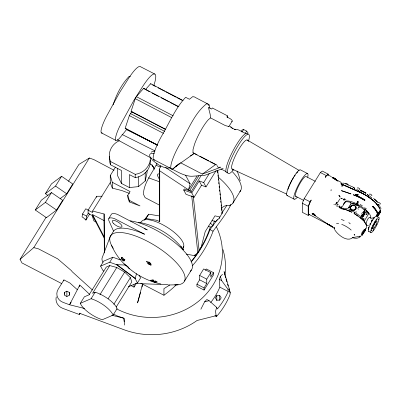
<?xml version="1.0" encoding="UTF-8"?>
<svg xmlns="http://www.w3.org/2000/svg" width="401" height="401" viewBox="0 0 401 401"><rect width="100%" height="100%" fill="white"/><g stroke="black" fill="none" stroke-linecap="round" stroke-linejoin="round"><path stroke-width="0.6" d="M363.336 220.585L364.218 221.046L368.805 213.653L366.81 210.926L365.11 209.342L365.11 209.863A1.363 0.271 -62.5 0 1 364.669 211.091A1.363 0.271 -62.5 0 1 363.918 212.144M365.02 229.567C364.609 228.024 360.74 233.708 361.416 234.785M311.978 213.613L333.742 228.014M376.208 215.923C376.91 214.6 379.211 211.838 380.298 210.57A20.195 7.058 31.8 0 0 359.908 192.124L340.775 183.823L341.326 183.493L341.662 184.179M371.938 228.264C372.344 229.833 374.213 224.094 371.938 228.264L372.113 227.562L372.123 227.974M362.354 235.161C362.584 233.853 366.334 230.42 365.186 229.502C364.955 230.806 361.201 234.244 362.354 235.161L362.459 234.595M377.677 216.535L380.509 211.974L380.539 210.866C379.887 210.64 376.168 215.788 377.677 216.535L380.509 211.974M368.689 227.843L368.745 226.951L368.614 227.958M370.755 217.878C368.664 215.101 365.938 222.655 366.048 224.475M357.903 201.267L356.93 203.327L357.903 201.267L356.92 203.452L357.632 203.823L358.614 201.638M379.176 213.723L379.271 213.116M330.995 190.821L331.206 189.593M339.371 207.372L339.522 206.274L339.462 207.583M88.285 210.084L85.764 208.776L82.526 213.989L82.05 216.951L83.238 217.568L85.919 220.079L89.794 213.838M85.919 220.079L86.561 216.089L88.506 212.961M350.88 204.34L351.015 203.507L348.103 208.34M192.224 265.898A120.155 110.024 0 0 0 213.066 231.222C219.282 222.57 226.37 214.079 230.916 204.51M356.92 203.452L357.096 202.876M377.171 216.209L377.842 214.555M357.632 203.808L357.817 203.227M364.364 213.768L363.993 213.933L364.364 213.768A1.409 0.281 -62.5 0 1 363.943 215.327A1.409 0.281 -62.5 0 1 363.121 215.984A1.409 0.281 -62.5 0 1 364.208 213.888M362.624 215.848L363.667 213.718M117.653 168.4L117.653 175.803L121.428 183.422L129.373 187.553L138.455 186.62L145.202 180.981L147.042 172.786L147.042 170.32M372.805 217.588L372.765 218.62M344.639 199.162L344.795 198.781L344.479 199.277M128.335 286.815L137.473 282.905L135.162 278.61L136.49 273.698M79.343 286.695L79.784 285.021L89.669 294.409M185.563 175.242L190.134 183.753L188.495 189.833L191.307 191.412L201.147 175.553M63.664 280.976L63.954 279.913L69.919 283.016L77.443 289.808M361.882 213.157L362.178 216.114L361.677 218.284L364.218 221.046M142.505 284.144L137.553 302.925L140.561 292.349M142.064 287.061L142.566 285.301M182.806 249.612L183.783 246.184M211.954 220.7L215.773 221.402L219.111 218.39L222.279 212.961L217.698 170.199M200.861 309.231L204.63 301.828L206.836 299.512L209.111 300.695L216.715 307.452L215.573 311.061L216.064 315.702L197.046 320.499A73.719 67.503 0 0 1 124.17 329.787L79.318 313.181L79.318 314.499L62.792 308.379A10.922 10 0 0 1 56.26 296.805M357.898 204.014L357.025 205.427L356.314 205.056L357.186 203.502M357.025 205.427L357.898 203.873M113.112 104.872C116.365 94.531 121.463 84.526 128.921 76.586L130.44 76.28M157.493 145.302L125.478 128.651L125.182 128.23L129.363 115.598L130.47 113.573L132.054 111.759M165.573 129.503L131.383 111.724L131.087 111.303L135.267 98.671L136.375 96.646L143.618 88.375L178.886 106.721M222.525 274.319L220.39 276.429L219.347 279.347L219.833 287.141A72.857 66.711 0 0 1 210.695 302.534M191.132 261.597A120.145 110.014 0 0 0 210.284 227.156L212.896 225.522L214.49 220.911M157.072 163.137C152.345 173.227 143.944 182.515 143.383 194.124L145.122 197.653L159.483 205.122M376.213 215.623L377.09 214.52M222.981 249.648A73.719 67.503 0 0 1 224.961 275.502L224.089 271.612L229.302 288.936L230.199 292.92L229.974 294.81A83.273 76.25 0 0 1 216.485 316.549L214.891 315.717M339.291 206.655L339.707 205.929L338.825 206.756L339.497 206.139L339.045 206.971L339.236 207.472M309.627 214.294L308.239 215.402L302.304 212.314L302.304 203.222L304.153 198.736L320.414 172.525L322.264 171.052L328.198 174.134L328.198 175.292M308.239 215.402L308.239 206.309L311.211 200.009C308.454 203.999 307.722 208.996 308.529 213.718A10.922 2.17 -62.5 0 0 309.311 214.38M124.4 260.394L124.551 260.028L123.899 259.422L122.591 259.181L123.583 260.174L124.4 260.394L124.957 259.402M339.637 206.911L339.577 207.793L340.053 206.279M363.882 214.69L363.998 214.42M367.341 194.63L367.231 194.219L367.276 194.771L368.704 195.523M219.111 218.39L219.783 216.986L214.996 215.843L205.217 231.603L201.237 246.876L200.57 248.279L199.317 249.412M355.732 209.437L355.978 208.911A3.002 2.752 0 0 0 354.319 205.558A3.002 2.752 0 0 0 350.504 206.721A3.002 2.752 0 0 0 351.371 210.314M144.871 219.913L146.029 218.545L156.515 220.244L159.728 221.613L159.317 220.249L159.317 169.062L160.881 165.829M150.746 264.299L148.881 262.695L149.152 262.139L150.691 263.362L150.992 265.106L149.137 264.359L149.538 264.189L148.54 263.196L147.733 262.976L147.573 263.312L148.23 263.948L150.992 265.106L150.691 263.362M362.815 215.713L364.053 213.583M123.583 260.174L124.115 259.121M152.936 280.926L153.904 281.136L152.956 279.988L151.989 279.778L152.936 280.926L153.468 279.878M148.23 263.948L148.766 262.896M79.784 285.021L69.533 304.76L63.112 302.384A10.06 9.213 0 0 1 58.135 289.291L63.954 279.913M368.469 195.818L369.998 196.144L370.719 197.342M362.078 215.738C360.544 215.532 360.91 217.507 358.689 215.066A15.644 5.469 31.8 0 0 355.366 212.826L348.795 209.127M341.973 206.525L341.171 207.974L341.472 208.274A15.644 5.469 31.8 0 1 345.401 208.53L347.732 208.741M341.436 207.387L341.166 208.154L341.472 208.274M113.548 231.136A43.338 15.148 31.8 0 1 144.56 234.234L114.897 218.806A9.895 3.459 31.8 0 0 108.816 220.51L113.548 231.136L110.14 236.785L102.17 257.783A23.208 8.11 31.8 0 0 102.892 262.309M348.875 207.738L349.431 206.836L348.89 207.708M227.527 117.653L227.527 115.874L212.335 107.969L211.658 109.057L208.395 107.358L210.179 114.37L210.565 117.909L225.282 125.563L228.876 126.546L232.114 121.363M35.268 209.989L41.338 200.209L51.483 192.595L62.641 200.274L56.571 210.059L46.421 217.668L35.268 209.989L45.418 202.38L51.483 192.595M47.914 195.432L45.383 193.688L51.448 183.904L61.599 176.295L72.751 183.974L66.686 193.753L60.09 198.701M45.383 193.688L55.533 186.074L61.599 176.295M61.679 283.587L21.95 262.921L20.05 259.337L46.22 217.152M68.466 181.297L78.937 164.42L89.368 158.019L93.824 159.583L114.019 170.285M20.05 259.337L33.779 247.617L89.368 158.019M104.23 238.134L92.606 215.718L88.095 213.372L88.095 210.189L96.726 196.274L102.115 196.239M129.518 193.427L121.819 190.545L112.325 188.144L110.27 182.59L110.27 175.498L115.498 167.077M88.095 210.189L92.606 212.535L92.606 211.066L110.27 182.59M108.816 218.45L111.513 214.104A9.895 3.459 31.8 0 1 117.593 214.455L147.257 229.888A43.338 15.148 31.8 0 0 144.144 228.545M127.779 195.242L129.317 200.355L139.999 205.913L129.317 201.919L127.779 197.327L127.779 195.242L130.069 191.548L112.325 182.315L110.27 175.498M71.132 302.179L69.533 304.76L84.656 308.509M103.889 271.161L102.902 270.429L100.596 266.129L103.699 261.131L112.836 257.221L119.533 259.642L120.746 259.733M109.789 265.582L92.591 293.296L95.147 292.204A18.02 6.296 31.8 0 1 117.122 308.59L113.077 315.111L102.3 319.722A18.02 6.296 31.8 0 1 80.325 303.331L84.37 296.81L89.107 294.785L106.305 267.071L109.789 265.582L116.801 267.502L124.671 272.109L130.385 277.632L131.764 281.968L116.19 307.066M100.596 266.129L109.734 262.224L112.836 257.221M79.318 314.499L80.14 313.176M80.325 303.331L91.102 298.725L95.147 292.204M109.734 262.224L116.43 264.64L125.924 265.101M144.049 220.239L148.726 214.199L159.212 215.898M146.029 218.545L148.726 214.199M99.929 294.695L116.801 267.502M108.125 298.78L124.671 272.109M227.527 115.874L226.851 116.957L229.698 118.44A3.002 1.048 31.8 0 1 232.114 120.44A3.002 1.048 31.8 0 1 231.547 121.463M194.104 197.237L191.788 192.916L199.202 180.961L201.523 185.282L194.104 197.237L186.024 194.32L183.703 189.999L184.38 188.916L191.307 191.412M113.839 304.304L130.385 277.632M197.021 176.089L188.495 189.833L159.728 170.806L159.317 169.062M189.838 190.32L199.026 175.518M130.781 285.462L134.014 287.146L136.546 283.066M137.473 282.905L140.571 277.908L139.132 275.221M216.164 170.535L206.014 186.901L203.693 182.58L209.252 173.623M241.146 131.513L242.114 129.949L243.623 129.523L246.64 131.092L248.149 133.087L247.497 134.129M242.004 132.135L243.623 129.523M245.342 133.182L246.64 131.092M186.38 254.139L194.535 255.643L195.132 254.675M232.881 203.132L240.745 190.445M213.497 272.665L213.497 274.86L204.059 290.078L196.936 286.374L196.936 284.179L199.633 279.828L199.633 275.442L203.678 268.921L210.801 272.625L210.801 277.011L213.497 272.665L206.375 268.961L205.477 270.409M204.059 290.078L204.059 287.883L206.756 283.532L206.756 279.146L210.801 272.625M216.801 295.532L215.357 297.853L216.836 300.154L219.753 300.138L221.192 297.813L219.713 295.512L216.801 295.532L216.801 300.8M328.198 174.134L326.349 175.613L325.231 177.412L326.264 175.919L327.687 174.741L331.421 176.691M336.604 204.079L339.842 198.991M343.351 204.304L344.399 202.665M342.439 206.43L345.401 201.658M356.314 205.056L356.895 204.114M365.11 209.342L363.757 212.049M362.178 215.828L364.474 212.134L363.757 211.703L364.539 210.254L362.694 208.615A15.644 5.469 31.8 0 0 359.366 206.38L357.116 205.137M363.993 214.615L364.8 213.312A1.639 1.499 0 0 1 367.04 212.736L368.805 213.653M362.755 234.119L364.544 231.237M377.171 216.299L380.539 210.866M377.406 216.425L380.785 210.976M184.505 281.091L191.417 269.983M335.141 204.971L336.9 202.154L336.178 203.307M363.121 215.873L362.664 216.009M340.048 208.495L340.655 207.553M230.72 205.703L229.898 205.277L226.811 205.457L221.818 213.152M152.124 280.635L150.992 280.134L152.971 281.597L153.262 281.141M361.722 234.74C360.278 238.354 356.043 238.861 352.785 237.788M191.172 261.968A120.155 110.024 0 0 0 209.994 229.623L217.352 219.613M344.208 202.931L344.449 202.605M176.104 165.889L175.392 166.796A21.158 4.2 -62.5 0 1 170.946 165.232A21.158 4.2 -62.5 0 1 179.157 145.312C187.939 131.423 193.372 114.22 206.635 103.719L208.896 104.516L209.999 108.42M334.504 227.873L333.858 227.873L334.604 227.748A10.12 3.539 31.8 0 0 334.604 229.161L334.223 228.515M373.321 218.375C372.534 219.422 375.216 216.615 373.321 218.375L374.073 217.728L373.832 218.034M127.012 129.052L120.14 137.488A16.506 3.278 -62.5 0 1 115.503 138.32A16.506 3.278 -62.5 0 1 121.618 122.676L133.974 100.205L142.576 86.656A27.945 5.549 -62.5 0 1 153.713 85.829M366.208 228.565L365.461 229.101C370.489 223.638 357.707 215.964 353.983 213.407L358.068 216.089M194.535 255.643L197.803 252.695L199.081 250.354L193.377 197.051L192.129 196.139M145.443 89.634L150.656 83.679L183.092 100.551M339.441 207.467L339.211 207.723L339.441 207.467L341.406 208.289M216.064 315.702L216.485 315.231L216.485 316.549M342.299 183.463L343 183.072L344.91 183.483M337.146 180.826C338.86 180.761 341.847 182.094 341.627 184.29M362.178 212.67L364.369 212.044M344.609 202.42L345.472 201.828A15.644 5.469 31.8 0 1 349.401 202.084L350.484 202.355L351.291 203.086M344.629 202.4L345.472 201.828M358.79 191.076L358.77 190.595L357.441 189.598M140.215 222.74L141.578 221.517A24.571 8.586 31.8 0 1 167.548 227.517A24.571 8.586 31.8 0 1 183.067 247.798M352.654 237.673C347.005 242.455 337.692 234.71 334.715 229.753M172.505 169.102L179.337 163.688L175.392 166.796L194.32 153.327L197.091 154.766M343.918 200.249L344.564 199.753A17.749 6.2 31.8 0 0 343.973 199.873M353.116 237.146L352.334 237.703L360.038 236.189L359.532 236.329M210.565 117.909L208.42 119.618A20.321 4.035 -62.5 0 0 194.5 144.31L193.001 149.673L193.001 152.861L216.029 164.836M364.865 230.841L365.186 230.6A1.363 0.271 -62.5 0 0 365.456 229.723M180.445 162.716L202.355 174.114L215.748 164.47L216.866 165.132M221.297 208.069L224.41 206.129L226.811 205.457M169.738 285.046L163.934 288.67L163.934 295.251L140.791 283.216M122.185 257.703L121.583 257.713L123.373 258.47L122.185 257.703L121.182 258.605L122.155 259.878L124.064 261.061L122.771 259.883L122.155 259.878M190.325 155.939L193.172 154.32M339.722 207.788L340.975 207.106M336.885 206.084L337.156 205.939L336.479 205.969M64.35 292.524L66.867 291.171L69.403 292.489L69.423 295.161L66.907 296.514L64.371 295.196L64.35 292.524L64.35 294.279M358.649 191.112L358.855 190.731M379.13 205.748L379.201 205.101L377.622 204.074M343.547 199.888L344.73 199.603L344.108 199.633M202.355 174.114L220.836 167.182L218.024 167.297L217.157 165.673M223.207 168.415L204.726 175.347L192.254 176.239A21.844 7.634 31.8 0 1 177.287 171.828L153.357 159.397M337.442 204.941L336.99 204.6L337.732 204.831M358.705 207.332L358.339 207.457L359.376 207.187L359.106 207.252M340.223 207.407L341.998 206.921M229.302 288.936L227.984 289.296L221.623 280.53L220.39 276.429M204.63 301.828L209.111 300.695M159.663 173.778L157.824 174.059L157.332 175.287L158.986 178.661M338.359 204.761L338.614 204.731M331.943 177.422L335.176 179.417M178.174 284.77L168.28 284.991M336.459 223.668L338.685 223.578M366.439 225.552L368.484 225.638M341.883 198.58L342.449 198.63M341.201 208.741L345.502 209.528L351.867 212.199L347.206 210.089L342.87 208.931M334.499 204.515L333.832 204.43M167.844 284.665L136.731 283.552A23.208 8.11 31.8 0 1 135.728 283.482M337.472 180.816L338.143 180.871M344.67 199.036L345.938 199.498M337.221 180.751L337.842 180.836L337.597 180.701M149.152 262.139L146.33 261.688L148.881 262.695M138.41 222.259C156.084 225.222 172.831 235.432 183.478 249.848M155.443 281.677L157.187 282.003L156.039 281.763M150.285 280.545L152.586 281.031M160.886 283.993C148.851 281.417 137.488 275.723 128.23 267.612M111.874 315.256L123.974 318.259L124.235 321.677M92.606 211.066L104.105 213.979L104.42 252.064M33.779 247.617L38.451 248.836L57.644 258.82L71.338 270.57L72.25 271.778L92.491 290.053M152.971 281.597L155.092 282.169L155.633 281.472L154.997 280.895L155.092 282.169L154.846 281.567M355.777 211.778L356.639 212.029M235.217 129.739L234.219 129.383L237.638 129.633L239.242 130.2L246.099 133.769M193.001 152.861L194.32 153.327M332.183 177.468L335.151 179.397M337.276 206.029L337.747 206.199M156.2 165.428L160.681 167.042M199.202 180.961L203.693 182.58M201.523 185.282L206.014 186.901M183.703 189.999L191.788 192.916M148.515 177.813L159.638 181.833M362.033 219.011L362.574 219.157L361.852 218.911M341.261 219.397L344.168 220.565M340.675 198.32L340.985 198.45M344.329 185.332L362.268 193.387M345.456 183.723L353.441 187.282M232.164 169.107L286.68 194.104M222.099 213.578L221.943 212.324M365.928 193.277L361.712 191.071M308.785 214.309L332.905 226.931L329.036 225.066M344.419 199.568L343.682 199.518L342.935 198.796M329.046 225.071L332.895 226.926M113.513 314.103L117.799 316.173L123.974 318.249L124.495 325.106M330.9 225.833L326.665 223.593M362.349 205.828L360.133 204.42M126.099 129.363L153.894 143.212M154.986 143.753L157.152 144.836M122.029 134.445L154.876 150.816M154.716 74.015L140.776 66.867A27.945 5.549 -62.5 0 0 128.119 79.132L119.518 92.686L107.162 115.157A16.506 3.278 -62.5 0 0 102.275 133.012M315.387 181.347L306.229 176.625A11.193 2.221 -62.5 0 0 298.775 185.653A11.193 2.221 -62.5 0 0 296.103 196.365M152.601 84.962L155.352 86.39M158.099 87.819L164.696 91.253M165.793 91.824L176.239 97.258M177.342 97.829L182.29 100.4M320.414 172.525L326.349 175.613M230.61 127.257L235.207 129.648M307.687 173.643L300.565 169.939A14.471 2.872 -62.5 0 0 290.86 182.064A14.471 2.872 -62.5 0 0 287.577 195.578M149.337 91.623L143.618 88.375M152.054 93.032L158.565 96.42M161.277 97.829L169.417 102.065M170.5 102.631L178.099 106.581M136.375 96.646L173.257 115.834M135.267 98.671L171.628 117.578M304.153 198.736L310.088 201.823M131.087 111.303L165.819 129.363M130.47 113.573L164.656 131.358M302.304 203.222L308.239 206.309M286.971 195.447L294.093 199.152M129.363 115.598L163.493 133.353M199.863 156.21L208.726 160.821M210.39 161.683L215.748 164.47M328.299 224.354L330.96 225.738M220.856 168.896L226.119 171.633M125.182 128.23L157.663 145.122M101.333 132.831L115.789 140.35M149.758 163.834L151.939 164.971L154.215 168.51M119.403 140.656A18.02 16.501 0 0 0 110.616 161.558L135.202 174.345L135.202 177.633L129.373 174.605L129.373 187.553M109.528 156.38A18.02 16.501 0 0 0 110.616 164.846L121.428 170.47L121.428 183.422M208.189 226.069L210.284 227.156M209.994 229.623L213.066 231.222M219.347 279.347L221.623 280.53M92.606 214.62L104.105 220.6L104.23 237.036L92.606 214.62L92.606 217.036L93.889 220.891L96.561 222.279M82.526 213.989L86.561 216.089M199.633 275.442L206.756 279.146M219.833 287.141L228.224 291.507A82.416 75.463 0 0 1 217.437 308.9L216.715 307.452M199.633 279.828L206.756 283.532M196.936 284.179L204.059 287.883M368.574 231.297L371.005 232.56M358.905 206.124L357.832 205.533M295.547 196.169L303.747 200.47M362.735 193.623C368.223 196.465 373.441 200.089 377.321 204.936M151.553 158.285L118.26 140.24A9.554 3.338 31.8 0 1 117.217 139.643M315.808 215.803L312.429 213.898L314.855 215.282M355.968 189.197L356.409 189.447M247.116 139.969L299.186 170.45M378.053 204.32L378.99 204.886M228.545 126.3L228.916 126.531M354.188 212.079L354.85 212.485M373.426 198.41L373.852 198.68M371.552 197.187L371.832 197.372M165.568 167.503L190.134 183.753M367.151 196.179L368.379 196.996M364.584 207.653L366.404 208.891M367.476 194.685L368.835 195.618M55.533 186.074L66.686 193.753M45.418 202.38L56.571 210.059M368.79 197.272L371.537 199.307M116.566 264.424L135.297 278.389M116.43 264.64L135.162 278.61M359.943 217.537L361.652 219.016M335.742 179.939L336.023 180.149M154.997 280.895L155.628 281.397M126.405 265.502L128.335 267.091M371.998 199.693L373.381 200.856M371.271 197.793L371.607 198.074M348.795 222.575L350.284 223.853M375.912 209.653L372.86 206.304C375.04 208.365 377.075 210.911 377.902 213.833L376.88 211.162M111.393 245.146C114.846 252.931 119.764 260.149 126.195 265.768M124.059 263.863L129.683 268.901M377.361 202.259L374.238 199.187M210.33 223.056L212.896 225.522M371.491 218.961L370.334 217.207M379.737 206.445L380.203 206.931M376.333 203.758L378.755 206.821M366.529 210.61L367.161 211.763C366.223 210.655 364.629 213.076 364.474 212.134M364.439 221.953L366.208 224.665M180.846 246.219L183.367 249.713M150.656 83.679L150.951 84.1M377.998 205.838L379.562 208.36M380.629 207.357L380.95 208.831M350.705 202.485L350.935 202.826M154.53 169.057L151.939 164.971L154.53 169.112M327.687 174.741L327.923 175.122M357.867 208.415L358.319 209.322M237.006 170.961L238.65 174.821L240.224 180.831M225.136 276.083L225.663 277.828M226.009 278.986L226.886 281.888M227.583 284.209L228.104 285.953M229.151 289.437L230.199 292.92M227.984 289.296L228.224 291.507M217.522 171.032L217.718 172.836M217.974 175.242L218.104 176.445M218.36 178.871L218.495 180.109M218.761 182.585L218.891 183.828M219.157 186.305L219.292 187.543M219.558 190.024L219.688 191.262M219.954 193.738L220.084 194.976M220.35 197.457L220.55 199.317M220.75 201.172L220.881 202.415M221.146 204.891L221.282 206.129M221.547 208.61L221.743 210.465M191.713 195.833L197.803 252.695M362.354 234.064L362.519 233.181L364.679 229.708L365.186 229.502A1.363 0.271 -62.5 0 1 365.456 229.502M104.215 237.402L104.335 253.036M380.018 209.893L380.018 210.751M361.466 215.397L361.466 215.743A1.363 0.271 -62.5 0 1 360.674 217.558M219.713 295.512L219.713 300.194M208.896 105.714L208.896 104.516L195.102 97.343A23.017 4.571 -62.5 0 0 193.974 96.942L192.846 96.546L189.437 99.263L185.638 97.288C175.167 108.496 169.292 123.092 161.568 136.165A21.158 4.2 -62.5 0 0 154.916 159.949M159.728 170.806L159.728 221.613M145.202 172.345L145.202 180.981M138.455 176.756L138.455 186.62M134.014 284.51L134.014 287.146M129.317 200.355L129.317 201.919M112.325 182.315L112.325 188.144M110.616 161.558L110.616 164.846M104.105 213.979L104.105 220.6M96.726 196.274L96.726 197.337M69.403 292.489L69.403 295.126M66.867 291.171L66.867 296.439M341.712 224.354A11.188 3.91 31.8 0 1 351.211 230.094M287.983 189.417A13.378 2.657 -62.5 0 1 289.647 185.132M289.883 184.605A13.378 2.657 -62.5 0 1 292.013 180.34M292.299 179.818A13.378 2.657 -62.5 0 1 293.768 177.317M294.359 176.385A13.378 2.657 -62.5 0 1 295.236 175.082M296.635 173.227A13.378 2.657 -62.5 0 1 297.888 171.849M232.911 169.042A16.381 3.253 -62.5 0 1 236.545 153.448A16.381 3.253 -62.5 0 1 247.577 140.46M233.913 169.322A22.115 4.391 -62.5 0 1 228.515 166.245A22.115 4.391 -62.5 0 1 242.991 138.52A22.115 4.391 -62.5 0 1 248.389 141.598M227.603 172.676A22.115 4.391 -62.5 0 1 232.254 152.285A22.115 4.391 -62.5 0 1 247.272 133.658M297.316 197.197A14.471 2.872 -62.5 0 1 294.464 194.204A14.471 2.872 -62.5 0 1 303.567 176.691A14.471 2.872 -62.5 0 1 307.687 177.237M365.537 195.107A19.91 6.957 31.8 0 0 359.968 192.209L344.349 185.267A4.346 1.519 31.8 0 0 342.725 184.736M332.203 177.703A3.007 0.862 31 0 1 336.058 179.708M336.409 180.064A3.007 0.862 31 0 1 336.805 180.701M345.832 201.056A15.644 5.469 31.8 0 1 362.028 206.986A15.644 5.469 31.8 0 1 370.74 218.304M348.92 210.605A15.644 5.469 31.8 0 1 350.349 211.217M362.564 219.678A15.644 5.469 31.8 0 1 363.366 220.565M379.882 204.034A1.393 0.486 31.8 0 0 380.354 203.708A1.393 0.486 31.8 0 0 379.421 202.791L378.915 202.53A1.393 0.486 31.8 0 0 377.963 202.64M371.587 195.723A1.393 0.486 31.8 0 0 371.842 195.307A1.393 0.486 31.8 0 0 370.94 194.46L370.434 194.199A1.393 0.486 31.8 0 0 369.532 194.45M359.406 189.467A1.393 0.486 31.8 0 0 359.882 189.142A1.393 0.486 31.8 0 0 358.945 188.224L358.444 187.959A1.393 0.486 31.8 0 0 357.542 188.214M347.938 185.021A1.393 0.486 31.8 0 0 347.141 183.778L346.634 183.518A1.393 0.486 31.8 0 0 345.837 183.929M342.725 184.811A4.296 1.499 31.8 0 1 343.487 185.006M363.386 215.898A1.624 0.321 -62.5 0 1 362.85 215.913A1.624 0.321 -62.5 0 1 363.907 213.818A1.624 0.321 -62.5 0 1 364.339 214.004M364.218 214.36A1.624 0.321 -62.5 0 1 363.612 215.563M362.89 216.009A1.624 0.321 -62.5 0 1 362.594 215.663A1.624 0.321 -62.5 0 1 363.552 213.768A1.624 0.321 -62.5 0 1 364.118 213.573M355.451 207.046A2.591 2.376 0 0 1 353.346 210.445A2.591 2.376 0 0 1 350.619 207.432M350.86 206.906A2.591 2.376 0 0 1 351.717 206.079M363.722 215.051A2.456 0.486 -62.5 0 1 363.461 215.522M363.191 215.959A2.456 0.486 -62.5 0 1 362.925 216.334L361.852 218.069A1.639 1.499 0 0 0 361.632 218.72M216.435 226.841A70.591 64.636 0 0 1 198.921 300.961A70.591 64.636 0 0 1 116.556 308.83M130.135 220.861A43.338 15.148 31.8 0 1 176.224 243.693A43.338 15.148 31.8 0 1 190.134 271.271M112.335 246.805A43.338 15.148 31.8 0 1 128.751 233.858A43.338 15.148 31.8 0 1 177.112 263.417A43.338 15.148 31.8 0 1 174.686 284.91M113.303 248.344A43.338 15.148 31.8 0 1 112.641 247.312M232.58 171.934A43.338 15.148 31.8 0 1 239.793 191.803M150.35 157.337A18.02 16.501 0 0 1 135.202 174.345M150.31 160.024A18.02 16.501 0 0 1 135.202 177.633M218.675 177.518A43.338 15.148 31.8 0 1 229.898 205.277M176.48 284.64A120.135 109.999 0 0 1 163.934 295.251M91.102 298.725A18.02 6.296 31.8 0 1 113.077 315.111M229.698 126.125A3.002 1.048 31.8 0 1 232.309 128.691M233.337 169.433A21.714 4.311 -62.5 0 1 232.605 170.28M170.044 167.668A12.155 4.246 31.8 0 1 157.433 164.089L152.696 160.36L149.959 156.746A12.155 4.246 31.8 0 1 154.285 153.673M151.172 152.26A12.155 4.246 31.8 0 1 154.931 151.608M376.83 216.841A8.601 1.709 -62.5 0 0 373.06 219.487L372.108 221.021A8.601 1.709 -62.5 0 0 368.985 231.327M374.544 223.447A4.301 0.852 -62.5 0 1 373.296 225.788M354.449 188.545L354.459 189.422L354.299 188.014L353.637 187.372L354.203 187.874A1.965 1.659 -26.9 0 1 354.444 188.545M372.394 219.928L371.376 221.247L372.394 219.928M342.193 185.352L342.013 186.465L342.073 184.545L342.193 185.352M368.549 228.319C368.364 230.916 368.519 227.743 368.549 228.319M370.504 223.172L369.933 224.304L370.504 223.172M371.321 230.615C371.431 231.618 372.389 228.415 371.321 230.615M373.01 225.522C373.115 226.525 374.073 223.322 373.01 225.522M374.639 222.485C374.514 224.144 376.228 219.492 374.639 222.485M373.01 230.274C373.115 231.277 374.073 228.074 373.01 230.274M376.379 220.084C376.484 221.091 377.446 217.888 376.379 220.084M376.379 224.836C376.484 225.843 377.446 222.64 376.379 224.836M378.068 219.743C378.173 220.75 379.13 217.548 378.068 219.743M121.583 257.713L121.182 258.605L121.683 258.419L121.583 257.713M352.098 203.432L351.817 203.578L353.622 203.598L356.404 204.766L353.637 203.608L352.103 203.432M332.494 177.573L332.289 177.653C334.003 177.478 335.983 178.721 336.629 180.31L335.236 178.62L332.494 177.573M359.476 191.347L358.905 191.462L359.476 191.347M360.524 190.866L360.248 190.951L360.87 190.831L360.524 190.866M361.05 190.761L360.629 190.801L361.918 190.961L361.05 190.761M355.807 194.841L355.015 194.861L358.198 194.861L355.396 194.335L358.198 194.861L355.807 194.841M353.642 204.926L352.955 204.891A3.002 2.752 0 0 0 350.459 208.916L351.572 209.989L352.86 210.38A3.002 2.752 0 0 0 355.727 208.996A3.002 2.752 0 0 0 355.557 206.034L353.642 204.926M356.359 195.883L353.156 194.746L360.479 197.833L364.845 200.4L356.359 195.883M343.086 191.187L341.381 190.65L350.985 193.909L343.086 191.187M358.574 196.365L356.519 195.568L362.765 198.57L365.035 200.094L358.574 196.365M312.83 213.527L312.369 213.352L315.041 214.535L312.83 213.527M363.882 191.934L361.867 190.951L366.038 193.132L363.882 191.934M354.304 234.785L354.068 234.665L354.835 235.136L354.304 234.785M375.847 200.445L374.258 198.981L377.351 202.019L375.847 200.445M375.311 209.593L372.639 206.58L375.311 209.593L376.94 212.199L377.501 214.234L376.94 212.199L375.311 209.593M341.652 198.224L341.732 198.545L341.652 198.224M340.093 197.026L338.94 195.267L340.093 197.026M363.186 219.382A0.571 0.526 0 0 0 364.078 218.981A0.571 0.526 0 0 0 363.251 218.475A0.571 0.526 0 0 0 363.186 219.382M366.153 214.6A0.571 0.526 0 0 0 367.04 214.199A0.571 0.526 0 0 0 366.218 213.693A0.571 0.526 0 0 0 366.153 214.6M351.461 209.357A2.591 2.376 0 0 0 355.677 207.924A2.591 2.376 0 0 0 352.213 205.302A2.591 2.376 0 0 0 351.461 209.357M113.648 223.603A5.654 1.975 31.8 0 0 121.869 226.861A5.654 1.975 31.8 0 0 115.849 220.946A5.654 1.975 31.8 0 0 113.648 223.603M373.707 230.249A8.601 1.709 -62.5 0 0 379.1 217.482A8.601 1.709 -62.5 0 0 372.068 227.046A8.601 1.709 -62.5 0 0 373.707 230.249M374.514 227.327A4.301 0.852 -62.5 0 0 376.98 221.136A4.301 0.852 -62.5 0 0 373.381 226.314A4.301 0.852 -62.5 0 0 374.514 227.327"/></g></svg>
